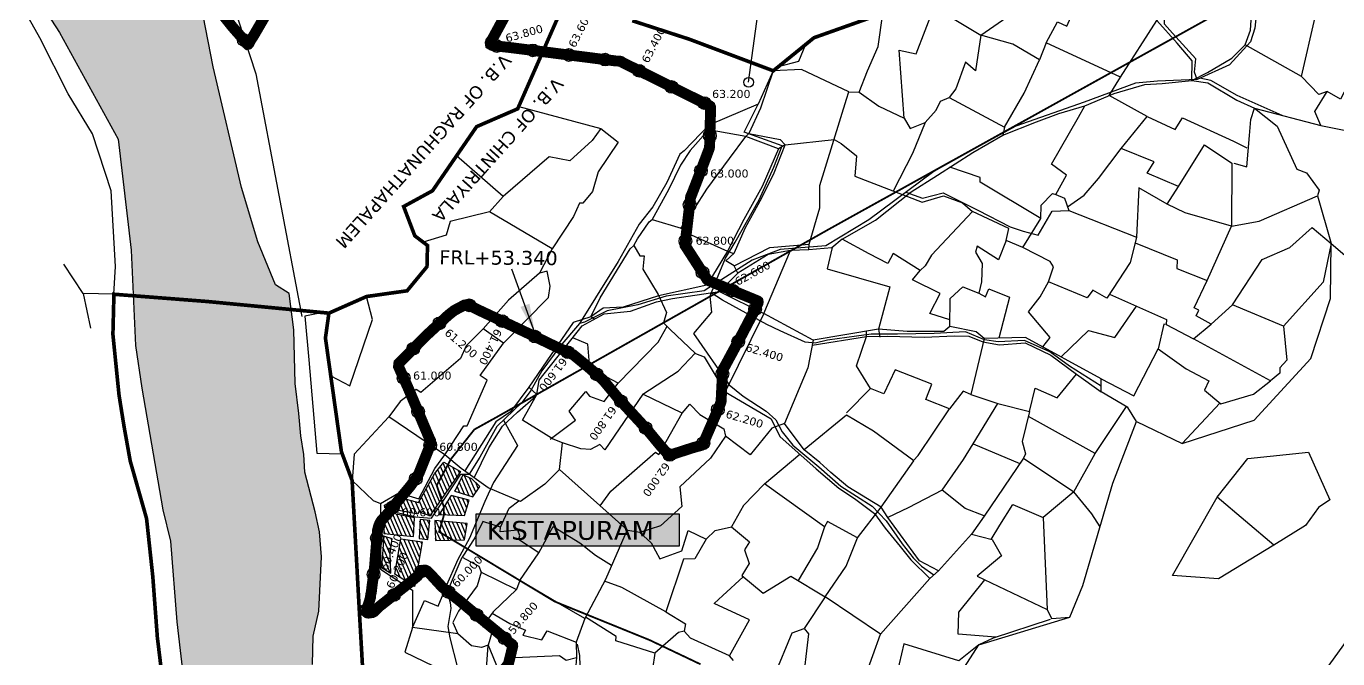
# Model space of a CAD drawing. Header units: inches. Extents: x 381014 to 397336, y 1838559 to 1849522.
# Drawn here: x 381031 to 384637, y 1842795 to 1844533 of the extents above; entities that cross this region are included whole.
import ezdxf

# ---------------------------------------------------------------- set-up
doc = ezdxf.new("R2010")
doc.units = ezdxf.units.IN
doc.header["$MEASUREMENT"] = 0
doc.header["$PDMODE"] = 32
doc.header["$PDSIZE"] = 35
for name, color, linetype in [('BND', 6, 'Continuous'), ('FRL', 3, 'Continuous'), ('points', 161, 'Continuous'), ('ROAD', 1, 'Continuous'), ('ROADS', 50, 'Continuous'), ('SY.AREA', 7, 'Continuous'), ('TEXT', 7, 'Continuous'), ('VILLAGE AREA', 1, 'Continuous')]:
    doc.layers.add(name, color=color, linetype=linetype)
doc.styles.get("Standard").update_dxf_attribs({"font": 'verdana.ttf'})
doc.dimstyles.get("Standard").update_dxf_attribs({"dimtxt": 0.18, "dimasz": 0.18, "dimexe": 0.18, "dimexo": 0.0625, "dimgap": 0.09, "dimtad": 0, "dimtih": 1, "dimtoh": 1, "dimdec": 4, "dimzin": 0, "dimdsep": 46, "dimtxsty": 'Standard', "dimcen": 0.09, "dimadec": 0, "dimazin": 0, "dimtfac": 1, "dimtdec": 4, "dimtofl": 0, "dimtmove": 0, "dimatfit": 3, "dimfxl": 1, "dimtolj": 1, "dimtzin": 0, "dimarcsym": 0})

msp = doc.modelspace()

# ---------------------------------------------------------------- hatches: boundary and pattern name
h = msp.add_hatch()
h.set_pattern_fill('DASH', color=4, scale=500, angle=45)
h.paths.add_polyline_path([(388451, 1839456.8), (388566, 1839533.4), (388764.6, 1839627.8), (388764.6, 1840193.1), (388651.7, 1840153.5), (388550.7, 1840125.9), (388422.1, 1840107.6), (388315.5, 1840090.3), (388267, 1840070.6), (388208, 1840043.1), (388107, 1839952.7), (388030.7, 1839885.8), (387989.9, 1839894.9), (387961.6, 1839906.4), (387939.7, 1839905.1), (387902.5, 1839879.4), (387787.8, 1839816.4), (387772.7, 1839805.8)])
h.paths.add_polyline_path([(387490.6, 1839667.2), (387271.9, 1839588.7), (387053.1, 1839523), (386750.8, 1839429.1), (386619.7, 1839389.3), (386412.6, 1839330.1), (386257, 1839312.1), (386131, 1839313.4), (386061.6, 1839312.1), (385958.9, 1839324.9), (385856.2, 1839340.8), (385803.7, 1839365.4), (385776.7, 1839367), (385728.9, 1839370.2), (385666.9, 1839365.4), (385546.3, 1839361.8), (385530.7, 1839380.5), (385511.6, 1839382.9), (385489.3, 1839378.9), (385320.8, 1839396.6), (384973.2, 1839431.9), (384691.7, 1839436.7), (384639.6, 1839425.9), (384631, 1839409.7), (384606.9, 1839406.6), (384606.7, 1839405.5), (384454, 1839422.3), (384211.5, 1839496.4), (384038.2, 1839567.8), (383876.1, 1839675.9), (383766.9, 1839732.3), (383620.2, 1839824.7), (383568.5, 1839862.4), (383475, 1839969.7), (383347.6, 1840109.2), (383210.5, 1840248.2), (383043.3, 1840405.5), (382951.8, 1840496.9), (382812.5, 1840698), (382768.8, 1840763.5), (382727, 1840807.2), (382689.3, 1840854.8), (382659.4, 1840902.5), (382572.6, 1840983.4), (382548, 1841001.9), (382509.7, 1841020.4), (382473.9, 1841036.4), (382449.2, 1841043.8), (382414.7, 1841043.8), (382403.6, 1841038.9), (382366.8, 1841016.3), (382320.6, 1841019.6), (382299.9, 1841029), (382285.2, 1841034.9), (382270.3, 1841069.7), (382235.7, 1841140.3), (382233.2, 1841157.6), (382218.4, 1841206.9), (382218.4, 1841229.1), (382218.4, 1841269.7), (382214.7, 1841289.5), (382196.2, 1841365.1), (382194.9, 1841382.3), (382188.8, 1841418.1), (382181.4, 1841441.5), (382175.2, 1841463.7), (382167.8, 1841488.4), (382157.9, 1841508.1), (382132, 1841542.6), (382095.8, 1841609.8), (382067.6, 1841624.5), (382040.6, 1841631.8), (381989, 1841641.8), (381941.9, 1841666.8), (381925.2, 1841694.3), (381913.2, 1841728.9), (381885.7, 1841819.8), (381860.5, 1841928.9), (381859, 1841963), (381860.5, 1841992.3), (381882.1, 1842041.3), (381908.4, 1842121.8), (381915.6, 1842150.5), (381916.8, 1842172.1), (381908.4, 1842199.6), (381875.3, 1842269), (381865.7, 1842297.6), (381844.7, 1842335.7), (381821.8, 1842381.8), (381818, 1842437.1), (381812.2, 1842571.1), (381812.2, 1842645.5), (381818, 1842779.4), (381819.9, 1842857.6), (381835.1, 1842926.2), (381842.8, 1843075.5), (381837.1, 1843144.2), (381825.6, 1843199.4), (381797, 1843308.1), (381794.3, 1843356.2), (381785.9, 1843407.5), (381779.9, 1843469.5), (381770.4, 1843551.7), (381766.8, 1843698.6), (381759.4, 1843754.7), (381528.5, 1843776.8), (381324.9, 1843792.6), (381330.9, 1843655.6), (381348.5, 1843538.7), (381406.4, 1843204.5), (381427.2, 1843118), (381444.9, 1842896.9), (381490.1, 1842511), (381515.8, 1842328.4), (381541.3, 1842152.2), (381625.4, 1842051.3), (381644.8, 1841996.5), (381683.5, 1841927.1), (381698.1, 1841890), (381706.2, 1841848.1), (381706.2, 1841793.2), (381703, 1841666.6), (381725.6, 1841523.1), (381745, 1841410.2), (381762.7, 1841332.7), (381772.4, 1841274.7), (381783.7, 1841215), (381804.7, 1841158.5), (381885.8, 1841027.5), (381890.9, 1840970.9), (381904.1, 1840945.6), (381922.3, 1840918.3), (381944.6, 1840888.9), (381984.1, 1840845.4), (382067.9, 1840717.8), (382204.5, 1840565.2), (382288.3, 1840481.8), (382319.9, 1840433.9), (382347.5, 1840401.3), (382362.8, 1840378.9), (382390.3, 1840337.2), (382486.1, 1840296.4), (382532, 1840263.8), (382557.5, 1840237.4), (382590.7, 1840185.5), (382612.4, 1840149.3), (382645.5, 1840112.1), (382685.8, 1840086.3), (382734.4, 1840036.8), (382779.8, 1839993.4), (382838.8, 1839938.7), (382866.7, 1839905.7), (382931, 1839840.8), (382950.6, 1839794.4), (382998.2, 1839728.3), (383021.9, 1839679.8), (383041.6, 1839657), (383066.4, 1839638.5), (383092.2, 1839609.6), (383146, 1839521.8), (383230.4, 1839422.7), (383300.5, 1839363.2), (383351.5, 1839325.2), (383419, 1839286.7), (383500.2, 1839236.9), (383636.7, 1839211.5), (383757.6, 1839162.1), (383807, 1839124.3), (383841.7, 1839089.7), (383891.1, 1839047.7), (383925.8, 1839026.6), (384066.7, 1838990.9), (384297, 1838951.8), (384446.8, 1838919.1), (384529, 1838924.4), (384578.6, 1838939.1), (384622.9, 1838958.1), (384703.1, 1838953.9), (384975.7, 1838918.9), (385028.3, 1838895.6), (385074.9, 1838872.4), (385120.2, 1838851.1), (385227.6, 1838825.7), (385379, 1838824.7), (385407.7, 1838833.2), (385470.6, 1838854.5), (385533.5, 1838869.4), (385621.9, 1838867.3), (385756.2, 1838836.4), (385847.9, 1838816.2), (385948.9, 1838831.9), (386045.9, 1838831.9), (386102.4, 1838839.4), (386171.6, 1838852.2), (386230.2, 1838890.5), (386358.1, 1838899), (386408.2, 1838913.9), (386662.3, 1839013.8), (386777.9, 1839042.9), (386930.5, 1839097), (387043.9, 1839128.3), (387113, 1839133.7), (387166, 1839114.3), (387196.2, 1839098.1), (387250.2, 1839091.6), (387322.6, 1839089.5), (387561.1, 1839129.6), (387680.3, 1839140), (387815.1, 1839162.4), (387899.8, 1839178), (388210.9, 1839361.6), (388399.6, 1839422.5), (388451, 1839456.8), (387772.7, 1839805.8), (387706.8, 1839759.9)])
h.paths.add_polyline_path([(381544.4, 1844421.8), (381503.4, 1844633.7), (381417.8, 1844942.2), (381392.4, 1845025), (381249.5, 1845377.7), (381113, 1845632.5), (381031, 1845811.9), (381031, 1844657.9), (381122.3, 1844516.1), (381283.2, 1844222.8), (381319.4, 1843917.4), (381324.9, 1843792.6), (381528.5, 1843776.8), (381759.4, 1843754.7), (381753.7, 1843798.7), (381716.3, 1843823), (381667.3, 1843941.1), (381622.7, 1844089.8)])
h.paths.add_polyline_path([(382252.1, 1840763.1), (382906.7, 1840089.6), (382995.9, 1840176.3), (382341.3, 1840849.8)], flags=24)
h.paths.add_polyline_path([(383128.8, 1840129.2), (383201, 1840127.3), (383202.2, 1840176.3), (383130, 1840178.1)], flags=24)
h.paths.add_polyline_path([(383194.6, 1840078.3), (383257.4, 1840076.7), (383258.2, 1840107.8), (383195.4, 1840109.4)], flags=24)
h = msp.add_hatch(color=2)
h.dxf.hatch_style = 1
h.paths.add_polyline_path([(382267.6, 1843193.3), (382825.6, 1843193.3), (382825.6, 1843104.4), (382267.6, 1843104.4)])
at = {"layer": 'VILLAGE AREA', "linetype": 'ByBlock'}
h = msp.add_hatch(dxfattribs=at)
h.set_pattern_fill('ANSI31', color=256, scale=3.195672, angle=68.5464)
h.set_pattern_definition([(113.54643, (357772.124, 1836958.266), (-9.301448, -4.0533506), [])])
h.paths.add_polyline_path([(382224.4, 1843309.6), (382179.2, 1843335.6), (382153.5, 1843303.5), (382109.6, 1843224.6), (382055.6, 1843238.9), (382016, 1843217.3), (382016.4, 1843210.2), (382107.6, 1843192.7), (382109.5, 1843199.4), (382140.4, 1843187.9)])
h.paths.add_polyline_path([(382248.4, 1843231.2), (382199.5, 1843244.3), (382166.5, 1843191.5), (382236, 1843188.6)])
h.paths.add_polyline_path([(382255.6, 1843289.6), (382231, 1843300.4), (382208.9, 1843255.7), (382258.9, 1843240.3), (382277.7, 1843268.6)])
h.paths.add_polyline_path([(382243.4, 1843166.9), (382154.7, 1843175.3), (382156.2, 1843120.5), (382236, 1843121.8)])
h.paths.add_polyline_path([(382098.3, 1843182.4), (382016, 1843198.7), (382014.5, 1843139.3), (382095.9, 1843131.6)])
h.paths.add_polyline_path([(382140.6, 1843175.1), (382113.5, 1843178.1), (382111.6, 1843126.1), (382135.3, 1843123.3)])
h.paths.add_polyline_path([(382119.3, 1843116.3), (382061.2, 1843124.6), (382044, 1843027.7), (382098, 1842993.6)])
h.paths.add_polyline_path([(382031.3, 1843085.2), (382037.4, 1843125.2), (382013.8, 1843132), (382007.7, 1843046.2), (382033.3, 1843030.8)])
h.paths.add_polyline_path([(382125, 1843126.6), (382181.7, 1843125.1), (382182.5, 1843155.7), (382125.8, 1843157.2)], flags=9)

# ---------------------------------------------------------------- linework, layer by layer
at = {"const_width": 0.285}
msp.add_lwpolyline([(381031, 1847637.1), (388764.6, 1847637.1), (388764.6, 1838559.6), (381031, 1838559.6)], close=True, dxfattribs=at)
at = {"color": 4}
for points in [[(381031, 1845866.8), (381310.5, 1845311.2), (381480, 1844960.1), (381662.2, 1844402.2), (381788.8, 1843735.2)], [(381031, 1844657.9), (381122.3, 1844516.1), (381283.2, 1844222.8), (381319.4, 1843917.4), (381330.9, 1843655.6), (381348.5, 1843538.7), (381406.4, 1843204.5), (381427.2, 1843118), (381444.9, 1842896.9), (381490.1, 1842511)], [(381818, 1842779.4), (381819.9, 1842857.6), (381835.1, 1842926.2), (381842.8, 1843075.5), (381837.1, 1843144.2), (381825.6, 1843199.4), (381797, 1843308.1), (381794.3, 1843356.2), (381785.9, 1843407.5), (381779.9, 1843469.5), (381770.4, 1843551.7), (381766.8, 1843698.6), (381753.7, 1843798.7), (381716.3, 1843823), (381667.3, 1843941.1), (381622.7, 1844089.8), (381544.4, 1844421.8), (381503.4, 1844633.7)], [(381272, 1843796.7), (381276, 1843873.3), (381264.2, 1844080.9), (381213.3, 1844237.5), (381146.6, 1844347.1), (381068, 1844501.3), (381031, 1844567.8)]]:
    msp.add_lwpolyline(points, dxfattribs=at)
at = {"color": 190}
msp.add_lwpolyline([(383017, 1844379), (383070.6, 1844773.6)], dxfattribs=at)
at = {"color": 2}
msp.add_lwpolyline([(382267.6, 1843193.3), (382825.6, 1843193.3), (382825.6, 1843104.4), (382267.6, 1843104.4)], close=True, dxfattribs=at)
at = {"color": 190}
msp.add_circle((383017, 1844379), 13.2, dxfattribs=at)
at = {"layer": 'BND', "lineweight": 30}
for points in [[(382508.9, 1844594.2, 10, 10, 0), (382382, 1844306.1, 10, 10, 0), (382269.1, 1844257.1, 10, 10, 0), (382147.9, 1844081, 10, 10, 0), (382068.5, 1844037.6, 10, 10, 0), (382099.2, 1843957.2, 10, 10, 0), (382134.1, 1843930.7, 10, 10, 0), (382132.7, 1843872.5, 10, 10, 0), (382078, 1843806.2, 10, 10, 0), (381966.6, 1843790.5, 10, 10, 0), (381863, 1843744.8, 10, 10, 0), (381853.5, 1843676.5, 10, 10, 0), (381897.5, 1843364.1, 10, 10, 0), (381926.8, 1843285.2, 10, 10, 0), (381947.5, 1842912.7, 10, 10, 0), (381961.3, 1842672.1, 10, 10, 0)], [(383385.7, 1844568.4, 10, 10, 0), (383196.7, 1844501.4, 10, 10, 0), (383084.8, 1844410.5, 10, 10, 0), (382853.6, 1844497.4, 10, 10, 0), (382697, 1844548.2, 10, 10, 0)]]:
    msp.add_lwpolyline(points, format="xyseb", dxfattribs=at)
at = {"layer": 'BND', "linetype": 'ByBlock'}
for points in [[(381272, 1843796.7), (381187.8, 1843798.9), (381134.2, 1843879.4)], [(381187.8, 1843798.9), (381207.3, 1843703.3)]]:
    msp.add_lwpolyline(points, dxfattribs=at)
at = {"layer": 'BND', "lineweight": 30, "const_width": 10}
msp.add_lwpolyline([(381420, 1842618.9), (381391.4, 1842854.1), (381378.8, 1843022), (381361.7, 1843180.6), (381316.9, 1843338.3), (381299.9, 1843433), (381286, 1843519.9), (381269.2, 1843686.2), (381272, 1843796.7), (381528.5, 1843776.8), (381863, 1843744.8)], dxfattribs=at)
at = {"layer": 'FRL', "color": 84, "const_width": 30}
for points in [[(381574.9, 1844559.7), (381598.2, 1844530.7), (381618.8, 1844507.4), (381623.5, 1844502.3), (381627.9, 1844497.1), (381632.1, 1844490.9), (381636.1, 1844486), (381639.3, 1844483.2), (381641.5, 1844483.7), (381643.2, 1844485.7), (381646, 1844491.4), (381650.2, 1844498.1), (381655.6, 1844506.2), (381761.7, 1844688.4)], [(382358.8, 1844583.1), (382311.7, 1844496.2), (382307.5, 1844491), (382306.5, 1844487.3), (382307.1, 1844483.1), (382310.9, 1844480.8), (382322.9, 1844478.8), (382364.9, 1844474), (382653.1, 1844437.4), (382662, 1844437.3), (382666, 1844436.3), (382671.1, 1844433), (382907, 1844315.8), (382909.9, 1844314.5), (382911.3, 1844313.3), (382912.5, 1844309.8), (382909.7, 1844204.8), (382909.3, 1844200.2), (382908.6, 1844196.5), (382906.2, 1844190.1), (382879.5, 1844119.9), (382859.9, 1844069.1), (382858.1, 1844066.1), (382857.2, 1844062.2), (382842.8, 1843939.2), (382842.3, 1843936.3), (382841.8, 1843933.4), (382842.1, 1843931.1), (382843.2, 1843929.5), (382899.7, 1843842.1), (382901.4, 1843839.5), (382902.7, 1843837), (382904.6, 1843835.3), (382934.1, 1843822.7), (383031.8, 1843782.6), (383038.4, 1843779.9), (383041.5, 1843778.6), (383042.9, 1843777.5), (383043.2, 1843775.9), (383043, 1843774.1), (383042.6, 1843771.8), (383041, 1843768.7), (383038.3, 1843762.7), (383027.3, 1843741), (382991.4, 1843672.5), (382950.4, 1843596.7), (382946.5, 1843590.6), (382945.6, 1843587), (382945.3, 1843584.1), (382941.6, 1843509.3), (382941.2, 1843501.3), (382938.6, 1843494.2), (382916.2, 1843441.9), (382892.9, 1843388.2), (382891.9, 1843385.3), (382889.8, 1843383), (382887.3, 1843381.6), (382865.6, 1843375.7), (382809.2, 1843357.5), (382800.4, 1843355.3), (382798.9, 1843355.3), (382796.9, 1843355.6), (382795.5, 1843357.2), (382775.6, 1843379.2), (382737.7, 1843425), (382661.7, 1843507.3), (382616.3, 1843561.7), (382575.4, 1843597.3), (382535.2, 1843630.2), (382472, 1843659.8), (382425.8, 1843682.2), (382269.7, 1843755.6), (382244.7, 1843768.5), (382235.9, 1843767), (382219.4, 1843758.6), (382206.9, 1843751.6), (382191.5, 1843739.5), (382130.3, 1843682.9), (382059, 1843610.4), (382055.4, 1843606.8), (382055, 1843602.5), (382054.4, 1843598.3), (382059, 1843587.8), (382081.5, 1843537.8), (382139.5, 1843400.4), (382142.8, 1843393.8), (382142.8, 1843385), (382111.8, 1843307.7), (382106.6, 1843296.3), (382099.9, 1843287.4), (382086.9, 1843269.6), (382038.7, 1843212), (382028.3, 1843198), (382018.3, 1843187.2), (382006.8, 1843174.3), (382002, 1843165.7), (381999.4, 1843158.7), (381996.8, 1843148.3), (381988.3, 1843045.7), (381981.3, 1842992.9), (381980, 1842981.1), (381979.2, 1842976.7), (381977.9, 1842971.2), (381977.4, 1842964.1), (381973.2, 1842949.4), (381967.4, 1842933.9), (381965.8, 1842923.6), (381968.7, 1842921.3), (381972, 1842920.8), (381982, 1842922.2), (381987.7, 1842925.1), (381993.4, 1842930.8), (382001.5, 1842938.8), (382066.1, 1842989.7), (382083.7, 1843003.3), (382106.3, 1843022.1), (382110.2, 1843027.7), (382114.8, 1843032.3), (382118.4, 1843036.8), (382121.9, 1843038.4), (382126.2, 1843039), (382129, 1843038.6), (382133, 1843036.6), (382134.9, 1843034.7), (382139.4, 1843030.4), (382144, 1843025.6), (382174.3, 1842992.6), (382181.3, 1842986.9), (382223.8, 1842953.4), (382260.4, 1842922.8), (382340.7, 1842856.7), (382363.1, 1842836.8), (382366.7, 1842834.8), (382368.1, 1842833), (382368.4, 1842830.2), (382364.7, 1842814.4), (382351.1, 1842759.8)]]:
    msp.add_lwpolyline(points, dxfattribs=at)
at = {"layer": 'FRL', "color": 82}
for points in [[(381761.7, 1844688.4), (381655.6, 1844506.2), (381650.2, 1844498.1), (381646, 1844491.4), (381643.2, 1844485.7), (381641.5, 1844483.7), (381639.3, 1844483.2), (381636.1, 1844486), (381632.1, 1844490.9), (381627.9, 1844497.1), (381623.5, 1844502.3), (381618.8, 1844507.4), (381598.2, 1844530.7), (381574.9, 1844559.7)], [(382351.1, 1842759.8), (382364.7, 1842814.4), (382368.4, 1842830.2), (382368.1, 1842833), (382366.7, 1842834.8), (382363.1, 1842836.8), (382340.7, 1842856.7), (382260.4, 1842922.8), (382223.8, 1842953.4), (382181.3, 1842986.9), (382174.3, 1842992.6), (382144, 1843025.6), (382139.4, 1843030.4), (382134.9, 1843034.7), (382133, 1843036.6), (382129, 1843038.6), (382126.2, 1843039), (382121.9, 1843038.4), (382118.4, 1843036.8), (382114.8, 1843032.3), (382110.2, 1843027.7), (382106.3, 1843022.1), (382083.7, 1843003.3), (382066.1, 1842989.7), (382001.5, 1842938.8), (381993.4, 1842930.8), (381987.7, 1842925.1), (381982, 1842922.2), (381972, 1842920.8), (381968.7, 1842921.3), (381965.8, 1842923.6), (381967.4, 1842933.9), (381973.2, 1842949.4), (381977.4, 1842964.1), (381977.9, 1842971.2), (381979.2, 1842976.7), (381980, 1842981.1), (381981.3, 1842992.9), (381988.3, 1843045.7), (381996.8, 1843148.3), (381999.4, 1843158.7), (382002, 1843165.7), (382006.8, 1843174.3), (382018.3, 1843187.2), (382028.3, 1843198), (382038.7, 1843212), (382086.9, 1843269.6), (382099.9, 1843287.4), (382106.6, 1843296.3), (382111.8, 1843307.7), (382142.8, 1843385), (382142.8, 1843393.8), (382139.5, 1843400.4), (382081.5, 1843537.8), (382059, 1843587.8), (382054.4, 1843598.3), (382055, 1843602.5), (382055.4, 1843606.8), (382059, 1843610.4), (382130.3, 1843682.9), (382191.5, 1843739.5), (382206.9, 1843751.6), (382219.4, 1843758.6), (382235.9, 1843767), (382244.7, 1843768.5), (382269.7, 1843755.6), (382425.8, 1843682.2), (382472, 1843659.8), (382535.2, 1843630.2), (382575.4, 1843597.3), (382616.3, 1843561.7), (382661.7, 1843507.3), (382737.7, 1843425), (382775.6, 1843379.2), (382795.5, 1843357.2), (382796.9, 1843355.6), (382798.9, 1843355.3), (382800.4, 1843355.3), (382809.2, 1843357.5), (382865.6, 1843375.7), (382887.3, 1843381.6), (382889.8, 1843383), (382891.9, 1843385.3), (382892.9, 1843388.2), (382916.2, 1843441.9), (382938.6, 1843494.2), (382941.2, 1843501.3), (382941.6, 1843509.3), (382945.3, 1843584.1), (382945.6, 1843587), (382946.5, 1843590.6), (382950.4, 1843596.7), (382991.4, 1843672.5), (383027.3, 1843741), (383038.3, 1843762.7), (383041, 1843768.7), (383042.6, 1843771.8), (383043, 1843774.1), (383043.2, 1843775.9), (383042.9, 1843777.5), (383041.5, 1843778.6), (383038.4, 1843779.9), (383031.8, 1843782.6), (382934.1, 1843822.7), (382904.6, 1843835.3), (382902.7, 1843837), (382901.4, 1843839.5), (382899.7, 1843842.1), (382843.2, 1843929.5), (382842.1, 1843931.1), (382841.8, 1843933.4), (382842.3, 1843936.3), (382842.8, 1843939.2), (382857.2, 1844062.2), (382858.1, 1844066.1), (382859.9, 1844069.1), (382879.5, 1844119.9), (382906.2, 1844190.1), (382908.6, 1844196.5), (382909.3, 1844200.2), (382909.7, 1844204.8), (382912.5, 1844309.8), (382911.3, 1844313.3), (382909.9, 1844314.5), (382907, 1844315.8), (382671.1, 1844433), (382666, 1844436.3), (382662, 1844437.3), (382653.1, 1844437.4), (382364.9, 1844474), (382322.9, 1844478.8), (382310.9, 1844480.8), (382307.1, 1844483.1), (382306.5, 1844487.3), (382307.5, 1844491), (382311.7, 1844496.2), (382358.8, 1844583.1)]]:
    msp.add_lwpolyline(points, dxfattribs=at)
at = {"layer": 'points'}
for p in [(381629.2, 1844495.2), (382324.6, 1844478.6), (382423.8, 1844466.5), (382523.1, 1844453.9), (382622.3, 1844441.3), (382715.7, 1844410.8), (382805.3, 1844366.3), (382894.8, 1844321.8), (382910.4, 1844232.1), (382885.8, 1844136.4), (382854.9, 1844042), (382843.2, 1843942.7), (382890.1, 1843857), (382972.7, 1843806.8), (382249.1, 1843766.2), (383034.6, 1843755.5), (382166.8, 1843716.6), (382339.3, 1843722.9), (382429.7, 1843680.3), (382988.4, 1843666.9), (382095, 1843647), (382520, 1843637.3), (382068.6, 1843566.4), (382599, 1843576.8), (382945, 1843577.7), (382665.9, 1843502.7), (382108.2, 1843474.6), (382932.3, 1843479.6), (382733.7, 1843429.3), (382141.6, 1843381.9), (382892.8, 1843387.7), (382799.8, 1843355.3), (382102.1, 1843290.3), (382039.2, 1843212.6), (381995, 1843126.7), (381985.9, 1843027.1), (382117.3, 1843035.4), (382041.7, 1842970.5), (382191.8, 1842978.7), (381966.7, 1842929.4), (382269.3, 1842915.5), (382346.3, 1842851.7)]:
    msp.add_point(p, dxfattribs=at)
at = {"layer": 'ROAD', "linetype": 'ByBlock'}
for points in [[(384250.1, 1844386.9), (384242.4, 1844406.5), (384246.2, 1844443.1), (384181.9, 1844513.6), (384160.5, 1844538.7), (384159, 1844566.8), (384184, 1844604.1), (384149.6, 1844696.2), (384127.6, 1844732.9), (384097.9, 1844791.4), (384080.2, 1844839.4), (384066.2, 1844877.7), (384064.3, 1844915), (384058.7, 1845011.4), (384056.8, 1845040.3)], [(384415.2, 1844589.1), (384408.4, 1844527.4), (384396.9, 1844489.9), (384339.3, 1844426.6), (384250.1, 1844386.9), (384140.8, 1844382.4), (384080.8, 1844376.6), (383939.8, 1844324.6), (383751.2, 1844258), (383623.5, 1844188.9), (383526.5, 1844133.7), (383347.2, 1844001.3), (383228.9, 1843929.8), (383103.6, 1843919.4), (383026.3, 1843889.9), (382943, 1843837.4), (382895, 1843806.2), (382790.7, 1843791), (382712.4, 1843767.8), (382628.5, 1843751.5), (382565.8, 1843719.6), (382552.2, 1843715.9)], [(383173.6, 1844482.7), (383153.8, 1844435.9), (383097.9, 1844421.1)], [(383084.8, 1844410.5), (383043.2, 1844318.5), (382907.2, 1844261.5), (382839.5, 1844191), (382828, 1844181.6), (382792.4, 1844104.1), (382753.4, 1844037.2), (382716.3, 1843988.8), (382658.2, 1843886.8), (382595.9, 1843786.9), (382552.2, 1843715.9), (382498.2, 1843653.1), (382448, 1843586.5), (382418.2, 1843532), (382394.8, 1843499.9), (382325.1, 1843433.7), (382278.1, 1843349.1), (382249.1, 1843302.1)], [(384484.1, 1844287.7), (384360.2, 1844342.7), (384287.7, 1844383.6), (384257.6, 1844390.3)], [(382924.4, 1843825.3), (382953.7, 1843895.5), (382980.4, 1843939.9), (383045.5, 1844056.5), (383086.1, 1844145.6), (383109.2, 1844204.5), (383005.1, 1844242.1), (383043.2, 1844318.5)], [(383449.4, 1844076.7), (383495.2, 1844061), (383552.1, 1844074.9), (383646.7, 1844027.9), (383735.7, 1843982.3), (383771.7, 1843969.6), (383812.6, 1843959.4), (383851.3, 1844024.8), (383897.7, 1844026.5)], [(382924.4, 1843825.3), (382909.9, 1843791.6), (382915, 1843747.4), (382865.3, 1843688.9), (382963.5, 1843548), (383001.6, 1843516.6), (383065.6, 1843475.1), (383091.7, 1843451.7), (383108.8, 1843418.7), (383138.3, 1843382.3), (383210.3, 1843322.8), (383270.9, 1843269.9), (383356.6, 1843214.2), (383395.5, 1843174.5), (383439, 1843111.5), (383469.6, 1843073), (383492.4, 1843049.6), (383526.1, 1843025.9)], [(383986.3, 1843544.5), (383899.5, 1843599.1), (383845.3, 1843638.2), (383810.6, 1843654.5), (383775.6, 1843669.3), (383703.4, 1843666.4), (383665.8, 1843671.4), (383613.2, 1843693.6), (383527.5, 1843689), (383426.4, 1843686.9), (383354.3, 1843686.7), (383313.1, 1843681.7), (383233.4, 1843670.9), (383200.1, 1843662.3), (383172.6, 1843665.1), (383104, 1843696.4), (383067.4, 1843713.5), (382945.4, 1843780), (382913.7, 1843800.5)], [(382343.1, 1843450.8), (382381.3, 1843380.8), (382315.2, 1843279.9), (382291.4, 1843227.5), (382250, 1843127), (382217.8, 1843068.4), (382183.7, 1842990.8), (382196.8, 1842950.2), (382197.9, 1842933.7), (382189.9, 1842883.9), (382195.1, 1842853.2), (382217, 1842770.1)], [(382019.5, 1843204.1), (382101.2, 1843185.5), (382145.3, 1843181.8), (382181.3, 1843235.2), (382225.7, 1843302.2), (382249.1, 1843302.1)], [(382555.6, 1842719.3), (382553.3, 1842803.9), (382546.9, 1842835.4)]]:
    msp.add_lwpolyline(points, dxfattribs=at)
at = {"layer": 'ROADS', "color": 40, "const_width": 5}
msp.add_lwpolyline([(385402.4, 1845175.9), (383235.4, 1843974.1), (382326.1, 1843460.2), (382262.8, 1843425.1), (382198.4, 1843343.7), (382159.5, 1843271.7), (382179, 1843212.7), (382178.8, 1843188.2), (382165.9, 1843144.1), (382483.8, 1842952.6), (382744.6, 1842846.8), (382884.6, 1842780.3)], dxfattribs=at)
at = {"layer": 'SY.AREA', "linetype": 'ByBlock'}
for points in [[(385079.3, 1844795.8), (385046.9, 1844750.1), (385052.9, 1844741.4), (385021.6, 1844688.6), (384987, 1844637.9), (384898.6, 1844594.2), (384843.2, 1844496.2), (384767.4, 1844381.2), (384693.9, 1844427), (384644.3, 1844332.7), (384607.1, 1844353.8)], [(383274.2, 1843948.1), (383365.6, 1844000.4), (383464, 1844078.4), (383536.5, 1844123.8), (383633.8, 1844186.5), (383716.1, 1844233.5), (383808.4, 1844270.5), (383869.9, 1844293.3), (383941.4, 1844314.6), (384021.5, 1844347.8), (384106, 1844372.9), (384153.8, 1844375.4), (384235.9, 1844384.2), (384236.8, 1844438.3), (384194.9, 1844486.1), (384139.3, 1844548.5), (384156, 1844566.2), (384090.4, 1844610), (384053.5, 1844634.5), (384060.4, 1844661)], [(383835.1, 1844487), (383865.9, 1844544.8), (383891.4, 1844532.7), (383920.2, 1844597.7), (383953.1, 1844670.2)], [(383444.6, 1844280), (383430.8, 1844467.2), (383477.8, 1844457.4), (383526.8, 1844585.7), (383655.8, 1844508.6), (383727.1, 1844557.8), (383755.4, 1844599.2), (383735.7, 1844611.8), (383736.6, 1844649.1)], [(384235.9, 1844384.2), (384278.9, 1844405.9), (384345.7, 1844444.9), (384382.4, 1844481.9), (384397, 1844522.2), (384400.9, 1844590.7), (384320.8, 1844621.3), (384286.5, 1844622.2), (384197.2, 1844606.1)], [(384537, 1844394.7), (384574.7, 1844558.1), (384598.5, 1844647.1)], [(383321.3, 1844352), (383343.6, 1844410.3), (383373.2, 1844477.4), (383385.7, 1844568.4)], [(383893.9, 1844037.3), (383939.5, 1844069), (383978.6, 1844114.5), (384041.6, 1844197), (384112.5, 1844285.2), (384008.5, 1844342.4), (384039.5, 1844393.2), (384139.3, 1844548.5)], [(383720.1, 1844255.8), (383774.7, 1844349.5), (383816.4, 1844441), (383743.1, 1844483.5), (383655.8, 1844508.6), (383640.4, 1844410.4), (383613.1, 1844434), (383586.9, 1844361.1), (383568.4, 1844336.8)], [(384039.5, 1844393.2), (383835.1, 1844487), (383816.4, 1844441)], [(384351.4, 1844156.4), (384386.5, 1844146.9), (384393.9, 1844232.8), (384397.9, 1844277), (384407.5, 1844307.7), (384590.3, 1844260), (384573.3, 1844298.6), (384607.1, 1844353.8), (384584.3, 1844345.1), (384537, 1844394.7), (384382.4, 1844481.9)], [(382976.9, 1843875.2), (383075.3, 1843924.7), (383183.1, 1843933.9), (383212.8, 1844034.4), (383212.3, 1844095.2), (383286.1, 1844332.3), (383292.6, 1844352.7), (383162.6, 1844413.7), (383084.8, 1844410.5), (383049.3, 1844308.1), (383017.7, 1844238.2), (383104, 1844222.1), (383117.3, 1844207.3), (383251.7, 1844221.9), (383271, 1844211.2), (383314, 1844177.3), (383308.6, 1844120.7), (383494.1, 1844049.3), (383552.4, 1844066.7), (383604.7, 1844047.5), (383632.9, 1844024.4), (383519.3, 1843904.2), (383502.3, 1843875.2), (383488.2, 1843861.7), (383414.8, 1843908.6), (383399.7, 1843881.4), (383348.1, 1843907.3), (383274.2, 1843948.1), (383245.4, 1843924.2), (383182.7, 1843918.6), (383183.1, 1843933.9)], [(384235.9, 1844384.2), (384279.6, 1844377.3), (384359.2, 1844330.3), (384407.5, 1844307.7), (384469.9, 1844258.3), (384524.2, 1844140.5), (384551.1, 1844129.8), (384585.6, 1844082.5), (384581, 1844066.9), (384618.4, 1843936), (384819.4, 1843765.2)], [(384590.3, 1844260), (384699.9, 1844238.4), (384756.6, 1844339.5), (384767.4, 1844381.2)], [(383292.6, 1844352.7), (383321.3, 1844352), (383375.4, 1844313.2), (383444.6, 1844280), (383461.1, 1844252.4), (383502.3, 1844268.5), (383467.2, 1844182.9), (383414, 1844080.1)], [(383502.3, 1844268.5), (383532.5, 1844302.7), (383544.5, 1844326.7), (383568.4, 1844336.8)], [(383568.4, 1844336.8), (383720.1, 1844255.8), (383716.1, 1844233.5)], [(382385.1, 1844312.9), (382610.2, 1844251.7), (382586.9, 1844219.4), (382525.2, 1844162.8), (382468.6, 1844174), (382341.7, 1844065.2), (382214.2, 1844177.4)], [(383820.5, 1844005.1), (383821.4, 1844041.5), (383852.3, 1844073.5), (383861.5, 1844070.5), (383890.8, 1844124), (383850, 1844153.6), (383923.5, 1844283.6), (383941.4, 1844314.6)], [(384112.5, 1844285.2), (384189.9, 1844249.3), (384209.8, 1844281.2), (384350, 1844217.5), (384387.1, 1844198.6)], [(382610.2, 1844251.7), (382658.3, 1844214.1), (382603, 1844132.8), (382587.6, 1844079.2), (382561.5, 1844047), (382552.4, 1844047.2), (382535.3, 1844010.5), (382476.9, 1843921.2), (382304.8, 1844023), (382341.7, 1844065.2)], [(383099.2, 1844195.9), (383009, 1844229.7), (382906.5, 1844248.8), (382856.7, 1844191.4), (382829.6, 1844151.2), (382796.4, 1844084), (382752.1, 1844002.2)], [(382831.7, 1843977.9), (382867.8, 1844031.9), (382902.3, 1844085.5), (382964, 1844169.9), (383009, 1844229.7), (383017.7, 1844238.2)], [(382434.5, 1843520.9), (382441, 1843560.5), (382559.2, 1843709.9), (382619.6, 1843743), (382692.2, 1843750.1), (382763.4, 1843776.1), (382807.3, 1843784.9), (382936.8, 1843804.4), (382987.7, 1843854.7), (382976.9, 1843875.2), (382954.4, 1843888.7), (382976.8, 1843909.9), (383008.4, 1843980.5), (383053.1, 1844061.7), (383087.6, 1844130.2), (383117.3, 1844207.3), (383099.2, 1844195.9), (383053.9, 1844092.9), (383003.9, 1844001.9), (382959, 1843915.3), (382902, 1843821.6), (382769.2, 1843792.2), (382672.1, 1843761), (382617.5, 1843758.4), (382582.7, 1843735), (382534.7, 1843719.4), (382462.5, 1843614.1), (382412.7, 1843541.4)], [(384198.8, 1844093.1), (384112.6, 1844129), (384132, 1844160.9), (384041.6, 1844197)], [(384344.7, 1843983.8), (384217.2, 1844020.3), (384167.4, 1844044.2), (384198.8, 1844093.1), (384270.5, 1844207.1), (384345, 1844156.6), (384344.7, 1843983.8)], [(383770.6, 1843925.4), (383820.5, 1844005.1), (383653.5, 1844104.3), (383653.8, 1844117.2), (383570.1, 1844145.5)], [(384167.4, 1844044.2), (384090.2, 1844089.1), (384083.2, 1843953.2)], [(383861.5, 1844070.5), (383885.7, 1844060.9), (383897.7, 1844026.5), (384083.2, 1843953.2), (384079.3, 1843938.3), (384065.7, 1843883.7), (384001.7, 1843786), (383962.9, 1843807.7), (383948.1, 1843786.6), (383841, 1843830.8)], [(384288.8, 1843714.3), (384247.7, 1843737.3), (384254.5, 1843752.7), (384241.9, 1843759.4), (384277.2, 1843834.6), (384344.7, 1843983.8), (384421, 1843997.2), (384581, 1844066.9)], [(382304.8, 1844023), (382196.1, 1843996.3), (382185.4, 1843958.8), (382121.8, 1843940.1)], [(383724.8, 1843944), (383732.5, 1843977.3), (383632.9, 1844024.4)], [(382701.1, 1843930.7), (382711.9, 1843948.7), (382743.7, 1843995.8), (382752.1, 1844002.2), (382831.7, 1843977.9), (382859.4, 1843960.2), (382959, 1843915.3), (382975.4, 1843908.6)], [(384083.4, 1843446.7), (384209.2, 1843386.4), (384406.5, 1843451), (384562.6, 1843620), (384616.5, 1843785.4), (384618.4, 1843936), (384596.2, 1843829.8), (384487.4, 1843709), (384347.3, 1843767.6), (384429.1, 1843892.4), (384505.3, 1843925.3), (384566.3, 1843979.9), (384618.4, 1843936)], [(383825.8, 1843652), (383845.6, 1843678.1), (383786.6, 1843748.7), (383818.3, 1843789.9), (383841, 1843830.8), (383855.3, 1843871.8), (383846, 1843886.5), (383770.6, 1843925.4), (383724.8, 1843944), (383703.6, 1843891.1), (383645.7, 1843929.2), (383641.1, 1843912.5), (383658.9, 1843881.4), (383657.6, 1843831), (383649.9, 1843800.1)], [(384079.3, 1843938.3), (384195.1, 1843891.2), (384194.5, 1843867), (384277.2, 1843834.6)], [(382476.9, 1843921.2), (382441.6, 1843854.2), (382356.9, 1843780.3), (382286.8, 1843701.5), (382240, 1843655), (382225.1, 1843620), (382115.4, 1843526.8), (382103, 1843534.8), (382059.4, 1843502.3), (382027.4, 1843459.6), (381932.8, 1843357.2), (381926.8, 1843285.2), (381985, 1843230.2), (382005.1, 1843221.9), (382055.7, 1843251.5), (382110, 1843234.7), (382154.2, 1843318.4), (382181.8, 1843355.5), (382027.4, 1843459.6)], [(382593.5, 1843728.7), (382582.7, 1843735), (382608.9, 1843786.9), (382691.7, 1843921.7), (382701.1, 1843930.7), (382718.3, 1843902.5), (382730.2, 1843902.2), (382726.3, 1843865.6), (382768.2, 1843796.1), (382790.8, 1843747), (382783.1, 1843718.4), (382800.5, 1843701.1), (382871.3, 1843633.8), (382895, 1843624.5), (382952.2, 1843528.9), (383079.3, 1843454.2), (383102.9, 1843406), (383202.9, 1843317.2), (383265.1, 1843264.1), (383308, 1843235.2), (383363, 1843194.5), (383392.8, 1843154.1), (383433.2, 1843103.5), (383463, 1843067), (383515.3, 1843016.1), (383538.7, 1843037.3), (383486.8, 1843064.4), (383399.5, 1843183.7), (383381.3, 1843211.9), (383289.5, 1843267.8), (383242.8, 1843306.7), (383212.7, 1843334.2), (383169.9, 1843369), (383115.4, 1843441.2)], [(382936.8, 1843804.4), (383058.7, 1843743.9), (383131.9, 1843917.3), (383070.8, 1843905.9), (382987.7, 1843854.7)], [(383182.7, 1843918.6), (383131.9, 1843917.3)], [(383246.6, 1843925.2), (383233.1, 1843866.3), (383404.9, 1843816.9), (383373.7, 1843700.5), (383377.5, 1843678.5)], [(382343.3, 1843661.9), (382466.5, 1843787.7), (382471.5, 1843818.8), (382462.7, 1843860.4), (382441.6, 1843854.2)], [(383570.4, 1843726.6), (383515.4, 1843744.2), (383543.8, 1843798.7), (383467.2, 1843836.7), (383488.4, 1843861.9)], [(383570.3, 1843707.8), (383570.7, 1843785.3), (383605.8, 1843816.8), (383649.9, 1843800.1), (383668, 1843789.5), (383677.6, 1843811.5), (383734.1, 1843788.4), (383704.9, 1843676.2)], [(384008.8, 1843796.7), (384083.6, 1843764.1), (384165.5, 1843727.3), (384165.2, 1843714), (384239.8, 1843673.9)], [(381868.1, 1843572.8), (381920.3, 1843545), (381982.7, 1843727.3), (381966.6, 1843790.5)], [(383876.3, 1843624.4), (383951.8, 1843697.2), (384024.2, 1843677.7), (384083.6, 1843764.1)], [(384487.4, 1843709), (384496.5, 1843615.3), (384477.4, 1843595), (384477.1, 1843580), (384452.2, 1843559.2), (384239.8, 1843673.9), (384288.8, 1843714.3), (384347.3, 1843767.6)], [(381847.6, 1843746.3), (381797.2, 1843736.8), (381808.3, 1843616.1), (381829.4, 1843360.2), (381897.3, 1843358.4)], [(383194.3, 1843670.7), (383058.7, 1843743.9), (382952.2, 1843528.9)], [(383585.4, 1842733.4), (383649.8, 1842833.4), (383900.4, 1842909.4), (383935.5, 1842996.3), (384018.7, 1843278.1), (384083.4, 1843446.7), (384059.6, 1843485.7), (383986.5, 1843528.8), (383986, 1843564.5), (383778.4, 1843677.8), (383664.3, 1843675.3), (383642.8, 1843693.6), (383570.3, 1843707.8), (383553.5, 1843694.5), (383453.2, 1843694.3), (383373.7, 1843700.5), (383194.3, 1843670.7), (383180, 1843594.2), (383115.4, 1843441.2), (383080.7, 1843428.4), (383021.2, 1843355.8), (382953.8, 1843406.9), (382912.4, 1843346.2), (382827.9, 1843267.3), (382833.5, 1843213.7), (382774.4, 1843160.3), (382717.6, 1843142.5), (382684.8, 1843147.4), (382497.4, 1843315.2), (382456.5, 1843275.1), (382389.4, 1843227.4), (382301, 1843265.3), (382226.8, 1843318), (382181.8, 1843355.5)], [(382181.8, 1843355.5), (382234.3, 1843435.1), (382242.7, 1843434.9), (382297.8, 1843561), (382278.5, 1843573.4), (382343.3, 1843661.9), (382286.8, 1843701.5)], [(382658.3, 1843552.1), (382768.3, 1843665.5), (382792.6, 1843708.9)], [(383351.6, 1843538.2), (383313.6, 1843599.9), (383341.3, 1843680.7), (383341, 1843695)], [(384165.2, 1843714), (384158.2, 1843714.8), (384143.2, 1843646.4), (384220.1, 1843592), (384281.8, 1843558.6), (384270.2, 1843532.9), (384315, 1843495.9), (384405.4, 1843522.5), (384452.2, 1843559.2)], [(382471.5, 1843399), (382541.1, 1843450.6), (382524, 1843475.4), (382569.2, 1843529.9), (382579.9, 1843517), (382620, 1843502.5), (382658.3, 1843552.1), (382580.1, 1843593.6), (382575.1, 1843659.5), (382533.3, 1843677.2)], [(383191.7, 1843656.9), (383341.3, 1843680.7), (383399, 1843681.4), (383499.3, 1843678.8), (383583, 1843682.6), (383622.7, 1843681.6), (383661.2, 1843666.1), (383706.3, 1843658), (383777.6, 1843663.2), (383847.4, 1843629.6), (383918.3, 1843577.2), (383986.5, 1843528.8)], [(383664.3, 1843675.3), (383627.8, 1843521.5), (383702.2, 1843497), (383789.5, 1843474.2), (383804.7, 1843538.5), (383865.5, 1843512.2), (383918.3, 1843577.2)], [(382726.4, 1843522.4), (382822.8, 1843585.8), (382870.1, 1843635)], [(383986, 1843564.5), (384076.3, 1843518), (384143.2, 1843646.4)], [(383470.2, 1843339.8), (383482.9, 1843353.6), (383569.1, 1843481.6), (383504.2, 1843507.3), (383520.7, 1843549.3), (383419.4, 1843589.5), (383388.8, 1843522.8), (383351.6, 1843538.2), (383286.1, 1843471.4)], [(382608.4, 1843215.8), (382638.2, 1843255.9), (382761.1, 1843362.9), (382769.8, 1843356.7), (382834.3, 1843470.1), (382726.4, 1843522.4), (382621.3, 1843369.4), (382607.7, 1843383.6), (382582.6, 1843370.4), (382555.8, 1843372), (382505.6, 1843388.2), (382480, 1843398.8), (382395, 1843450.5), (382434.5, 1843520.9), (382412.7, 1843541.4), (382362.3, 1843473.3), (382322, 1843446.5), (382236.4, 1843311.2)], [(382262.8, 1843292.4), (382302.3, 1843374.6), (382340.5, 1843434.2), (382381.2, 1843472.8), (382432.3, 1843516.9)], [(383627.8, 1843521.5), (383606.5, 1843530.6), (383569.1, 1843481.6)], [(382834.3, 1843470.1), (382855, 1843494.8), (382883, 1843466.3), (382948.6, 1843426.8), (382953.8, 1843406.9)], [(383634, 1843386.1), (383702.2, 1843497)], [(383789.5, 1843474.2), (383769.2, 1843392), (383778.6, 1843358.3), (383772.3, 1843346.6), (383910.8, 1843254.2), (383969.6, 1843358.8), (384055.4, 1843488.2)], [(384312.8, 1843497.7), (384209.2, 1843386.4)], [(383315.9, 1843127.5), (383381.3, 1843211.9), (383471.6, 1843338.8), (383360, 1843421), (383285.9, 1843464.4), (383169.9, 1843369)], [(383969.6, 1843358.8), (383786.3, 1843461.2)], [(382497.4, 1843315.2), (382505.6, 1843388.2)], [(383664.8, 1843188.4), (383612.4, 1843208.1), (383548.9, 1843258.7), (383607.7, 1843342.4), (383634, 1843386.1), (383762.2, 1843331.6)], [(384556.5, 1843362.5), (384615, 1843231.9), (384584.1, 1843211.3), (384548, 1843161.7), (384461.2, 1843107.7), (384304.9, 1843239.7), (384389.6, 1843345.4), (384556.5, 1843362.5)], [(383060.9, 1843275.9), (383157.5, 1843357.6)], [(383772.3, 1843346.6), (383664.1, 1843187.4), (383630.1, 1843137.7)], [(383226, 1843157.7), (383060.9, 1843275.9), (383002.5, 1843216.7), (382969.5, 1843157.7)], [(383548.9, 1843258.7), (383455.4, 1843210.1), (383399.5, 1843183.7)], [(383983.1, 1843157.7), (383961, 1843193.4), (383910.8, 1843254.2), (383826.5, 1843183.8), (383838, 1842931.1)], [(382005.1, 1843221.9), (382004.8, 1843041.6), (382092.7, 1842984), (382092.5, 1842881.7), (382071.8, 1842813.8), (382176.5, 1842763), (382207, 1842646.5), (382266.3, 1842705.1), (382296.4, 1842767.4), (382300.5, 1842833.1), (382283, 1842826.4), (382255.2, 1842831.3), (382217.3, 1842863.8), (382092.5, 1842881.7)], [(382334.5, 1843156.7), (382358.7, 1843209.2), (382384.8, 1843229.3)], [(383683.8, 1843123.3), (383707.3, 1843162.2), (383743.1, 1843219.3), (383826.5, 1843183.8)], [(384461.2, 1843107.7), (384308.8, 1843014.8), (384182, 1843023.7), (384304.9, 1843239.7)], [(382388.4, 1843010.5), (382440, 1843086.6), (382384.3, 1843122.7), (382387.6, 1843133.5), (382382, 1843148.6), (382334.2, 1843143.8), (382334.5, 1843156.7), (382286.3, 1843172.8), (382264.3, 1843127.7), (382229.8, 1843074.9)], [(382440, 1843086.6), (382479.5, 1843158.5), (382552.8, 1843114), (382595.7, 1843080.2), (382640.3, 1843052.6)], [(382682.6, 1843149.3), (382623.2, 1843013.4), (382566.9, 1842906.4), (382543.2, 1842841.1), (382543.3, 1842798.8)], [(382717.6, 1843142.5), (382749.4, 1843114), (382773.1, 1843069.8), (382833.2, 1843092), (382851.1, 1843147.8), (382900.2, 1843123.8), (382924.6, 1843148), (382969.5, 1843157.7), (383019.1, 1843116.8), (383005.6, 1843094.3), (383018.6, 1843057.3), (382997.9, 1843024.1), (383057.2, 1842976), (383132.8, 1843022.7), (383227.7, 1842965.7), (383169.9, 1842878.9), (383181.4, 1842863.8), (383163.9, 1842715.7)], [(383379.5, 1842863.3), (383227.7, 1842965.7), (383284.9, 1843049.3), (383315.9, 1843127.5), (383234, 1843172), (383226, 1843157.7), (383206.2, 1843100.4), (383153.6, 1843010.2)], [(382900.2, 1843123.8), (382869, 1843069.9), (382838.2, 1843068.7), (382789.8, 1842924.1), (382668.4, 1842990.7), (382620.6, 1843008.6)], [(383538.7, 1843037.3), (383630.1, 1843137.7), (383686.4, 1843122.6), (383712.6, 1843078), (383645.7, 1843022), (383838, 1842931.1), (383850.1, 1842906.4), (383900.4, 1842909.4)], [(382092.5, 1842881.7), (382126.1, 1842955.3), (382163.2, 1842939.5), (382179, 1842977.2), (382191.8, 1842987), (382229.8, 1843074.9), (382275.6, 1843049.3), (382281.7, 1843033.1), (382270.7, 1842995.3), (382219.5, 1842926.4), (382203.8, 1842895.2), (382217.3, 1842863.8)], [(382281.7, 1843033.1), (382378.8, 1842985.4), (382314.7, 1842924.6), (382285.1, 1842883.7), (382311.6, 1842870.5), (382300.5, 1842833.1), (382328, 1842766.2), (382354.5, 1842798.2), (382497, 1842804.1), (382515.1, 1842791.8), (382543.3, 1842798.8), (382532.8, 1842667), (382479.3, 1842549.5), (382376.9, 1842436.7), (382357.4, 1842444.6), (382321.6, 1842374.1), (382278.9, 1842449.6), (382201.9, 1842490.2), (382127.8, 1842553.3), (381986.4, 1842427)], [(382566.9, 1842906.4), (382493.6, 1842948), (382388.4, 1843010.5), (382378.8, 1842985.4)], [(382964.4, 1842803.2), (383019.7, 1842901.9), (382922.6, 1842947), (382946, 1842969.2), (383002.2, 1843020.6)], [(383259.1, 1842555.2), (383275.2, 1842609.5), (383337.3, 1842745.7), (383379.5, 1842863.3), (383515.3, 1843016.1)], [(383696.7, 1842854.3), (383592.8, 1842863.1), (383595.3, 1842923.6), (383666.6, 1843012.1)], [(382312.1, 1842921), (382360.9, 1842892.4), (382403.7, 1842873.5), (382396.5, 1842860.2), (382448.8, 1842847), (382463, 1842872), (382543.2, 1842841.1)], [(382759.1, 1842810.4), (382651.8, 1842844.9), (382653.1, 1842856.7), (382568.4, 1842909.3)], [(382789.8, 1842924.1), (382843.6, 1842891), (382840, 1842870.8)], [(383846.1, 1842903.6), (383689.3, 1842851.9), (383649.8, 1842833.4)], [(382975.8, 1842790.5), (382964.4, 1842803.2), (382857.4, 1842851.5), (382840, 1842870.8), (382824.1, 1842867.3), (382759.1, 1842810.4), (382746, 1842722.5), (382753.5, 1842709.8)], [(383005.2, 1842768.4), (383088.3, 1842749.4), (383137, 1842866.2), (383169.9, 1842878.9)], [(383649.8, 1842833.4), (383594.8, 1842789.8), (383443.4, 1842836.6), (383405, 1842671.9)], [(384659.8, 1842843.4), (384542.7, 1842681.6), (384596.6, 1842634), (384647.4, 1842619.1), (384736, 1842610.2)]]:
    msp.add_lwpolyline(points, dxfattribs=at)
at = {"layer": 'VILLAGE AREA', "linetype": 'ByBlock'}
for points in [[(382016, 1843217.3), (382055.6, 1843238.9), (382109.6, 1843224.6), (382153.5, 1843303.5), (382179.2, 1843335.6), (382224.4, 1843309.6), (382140.4, 1843187.9), (382109.5, 1843199.4), (382107.6, 1843192.7), (382016.4, 1843210.2)], [(382231, 1843300.4), (382208.9, 1843255.7), (382258.9, 1843240.3), (382277.7, 1843268.6), (382255.6, 1843289.6)], [(382199.5, 1843244.3), (382166.5, 1843191.5), (382236, 1843188.6), (382248.4, 1843231.2)], [(382016, 1843198.7), (382014.5, 1843139.3), (382095.9, 1843131.6), (382098.3, 1843182.4)], [(382113.5, 1843178.1), (382111.6, 1843126.1), (382135.3, 1843123.3), (382140.6, 1843175.1)], [(382154.7, 1843175.3), (382156.2, 1843120.5), (382236, 1843121.8), (382243.4, 1843166.9)], [(382013.8, 1843132), (382007.7, 1843046.2), (382033.3, 1843030.8), (382031.3, 1843085.2), (382037.4, 1843125.2)], [(382119.3, 1843116.3), (382098, 1842993.6), (382044, 1843027.7), (382061.2, 1843124.6)]]:
    msp.add_lwpolyline(points, close=True, dxfattribs=at)

# ---------------------------------------------------------------- texts
at = {"layer": 'points', "color": 1}
for s, rotation, p in [('63.600', 62.9225, (382539.7, 1844471.9)), ('63.800', 15.6909, (382351.9, 1844488.4)), ('63.400', 62.9225, (382741, 1844429.5)), ('62.600', 28.7109, (382986.8, 1843819.5)), ('61.200', 319.5704, (382179.2, 1843687.8)), ('61.400', 244.3639, (382320.3, 1843704.3)), ('62.400', 343.4781, (383006.9, 1843641.4)), ('61.600', 232.6348, (382502.7, 1843624.7)), ('61.800', 235.0232, (382637.7, 1843491.6)), ('62.200', 343.4781, (382952, 1843458.5)), ('62.000', 235.0232, (382784.8, 1843337.1)), ('60.400', 66.3463, (382022.7, 1843035.4)), ('60.200', 66.3463, (382039.6, 1842985.7)), ('59.800', 48.8132, (382370.2, 1842860.5))]:
    msp.add_text(s, height=22, rotation=rotation, dxfattribs=at).set_placement(p)
for s, p in [('63.200', (382916.5, 1844336)), ('63.000', (382911.2, 1844117.4)), ('62.800', (382871.3, 1843932.8)), ('61.000', (382094.4, 1843562.3)), ('60.800', (382166.5, 1843366.7)), ('60.600', (382063.7, 1843186.8))]:
    msp.add_text(s, height=22, dxfattribs=at).set_placement(p)
at = {"layer": 'points', "color": 6}
msp.add_text('60.000', height=22, rotation=46.527, dxfattribs=at).set_placement((382215, 1842989.2))
at = {"layer": 'TEXT', "color": 6}
for s, p in [('V.B. OF RAGHUNATHAPALEM', (382341.4, 1844459.9)), ('V.B. OF CHINTRIYALA', (382484.8, 1844395.1))]:
    msp.add_text(s, height=35, rotation=228.187, dxfattribs=at).set_placement(p)
at = {"layer": 'TEXT', "color": 5}
msp.add_text('FRL+53.340', height=38.49, rotation=359.5381, dxfattribs=at).set_placement((382166.4, 1843879.3))
msp.add_text('KISTAPURAM', height=51.89, dxfattribs=at).set_placement((382297, 1843122.1))

# ---------------------------------------------------------------- leaders
at = {"color": 5}
msp.add_leader([(382429.2, 1843691), (382366.2, 1843865.8)], dimstyle='Standard', override={"dimasz": 80, "dimgap": 0.09, "dimtad": 0}, dxfattribs=at)

doc.saveas('drawing.dxf')
